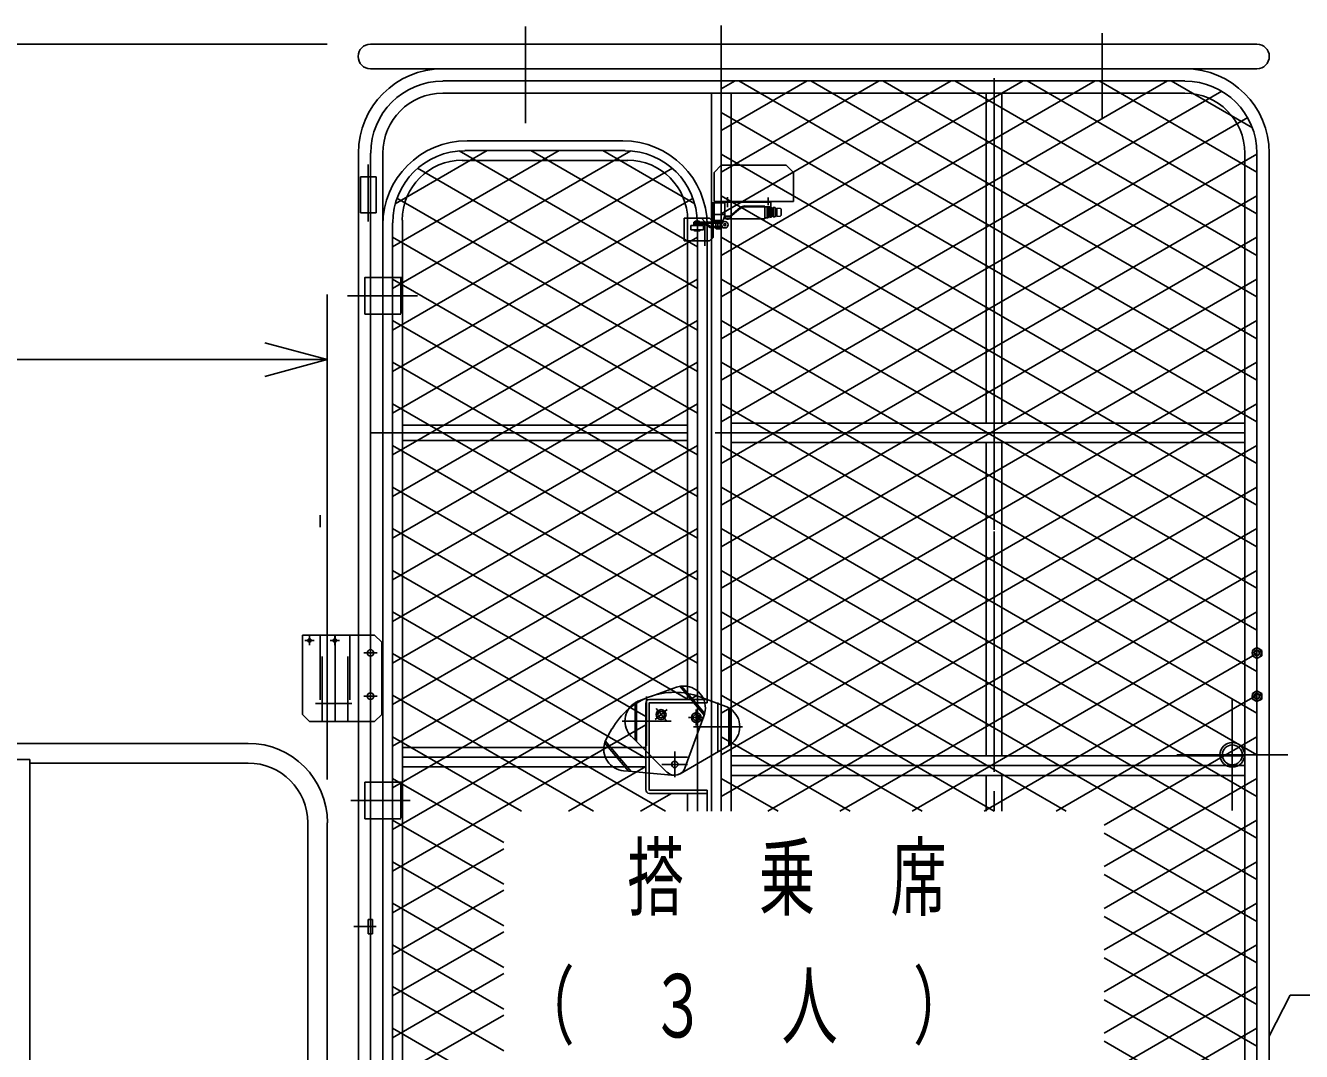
# Model space of a CAD drawing. Units: millimetres on the paper. Extents: x -277 to 279, y -194 to 192.
# Drawn here: x -6 to 53, y -42.2 to 5.3 of the extents above; entities that cross this region are included whole.
import ezdxf

# ---------------------------------------------------------------- set-up
doc = ezdxf.new("R2010")
doc.units = ezdxf.units.MM
doc.linetypes.add('DASHED3', pattern=[4, 3, -1])
for name, color, linetype in [('0-0_L-1-1', 4, 'Continuous'), ('0-9_L-4-1', 4, 'DASHED3'), ('1-2_NTEXT', 7, 'Continuous')]:
    doc.layers.add(name, color=color, linetype=linetype)
doc.styles.add('ＭＳ ゴシック', font='')
doc.styles.get('ＭＳ ゴシック').set_extended_font_data('MS Gothic')

msp = doc.modelspace()

# ---------------------------------------------------------------- linework, layer by layer
at = {"layer": '0-0_L-1-1'}
for p, q in [((17.11, 0.76), (17.11, 5.23)), ((26.16, -31.05), (26.16, 5.27)), ((43.78, 0.95), (43.78, 4.91)), ((7.94, 4.41), (-14.8, 4.41)), ((50.94, 4.41), (9.94, 4.41)), ((50.94, 3.27), (9.94, 3.27)), ((13.28, 3.27), (12.94, 3.27)), ((50.94, 3.27), (47.61, 3.27)), ((47.61, 2.71), (13.28, 2.71)), ((26.16, -9.21), (46.8, 2.71)), ((26.16, -7.28), (43.46, 2.71)), ((26.16, -5.36), (40.13, 2.71)), ((26.16, -3.43), (36.8, 2.71)), ((26.16, -1.51), (33.46, 2.71)), ((26.16, 0.42), (30.13, 2.71)), ((26.16, 2.34), (26.8, 2.71)), ((26.97, 2.71), (50.94, -11.13)), ((30.31, 2.71), (50.94, -9.21)), ((33.64, 2.71), (50.94, -7.28)), ((36.97, 2.71), (50.94, -5.36)), ((38.78, -18.05), (38.78, 2.84)), ((40.31, 2.71), (50.94, -3.43)), ((43.64, 2.71), (50.94, -1.51)), ((46.97, 2.71), (50.73, 0.54)), ((47.61, 2.14), (13.28, 2.14)), ((25.71, 2.14), (25.71, -31.05)), ((26.16, -11.13), (49.32, 2.24)), ((26.62, 2.14), (26.62, -31.05)), ((38.41, 2.14), (38.41, -13.11)), ((39.14, 2.14), (39.14, -13.11)), ((26.16, 1.25), (50.94, -13.06)), ((26.16, -13.06), (50.52, 1.01)), ((10.96, -4.96), (18.67, -0.51)), ((10.96, -6.89), (21.98, -0.52)), ((11.08, -2.97), (15.33, -0.51)), ((14.04, -0.52), (25.06, -6.89)), ((21.72, -0.51), (14.3, -0.51)), ((14.41, -0.06), (21.61, -0.06)), ((17.35, -0.51), (25.06, -4.96)), ((20.68, -0.51), (24.94, -2.97)), ((9.38, -0.63), (9.38, -58.09)), ((9.84, -1.15), (9.84, -3.79)), ((9.94, -62.02), (9.94, -0.63)), ((10.51, -0.63), (10.51, -58.09)), ((14.18, -0.97), (21.84, -0.97)), ((26.16, -14.98), (50.94, -0.67)), ((26.16, -0.67), (50.94, -14.98)), ((50.38, -0.63), (50.38, -54.23)), ((50.94, -62.02), (50.94, -0.63)), ((51.51, -0.63), (51.51, -58.09)), ((10.96, -8.81), (23.91, -1.33)), ((12.11, -1.33), (25.06, -8.81)), ((25.83, -1.53), (26.16, -1.19)), ((25.83, -1.53), (25.83, -2.86)), ((29.16, -1.19), (26.16, -1.19)), ((29.16, -1.19), (29.5, -1.53)), ((29.5, -1.53), (29.5, -2.86)), ((10.96, -10.73), (24.86, -2.71)), ((11.16, -2.71), (25.06, -10.73)), ((25.75, -3.1), (25.75, -2.93)), ((25.75, -2.93), (26.33, -2.93)), ((25.79, -3.75), (25.79, -2.93)), ((29.5, -2.86), (25.83, -2.86)), ((25.83, -3.75), (25.83, -2.93)), ((26.16, -16.9), (50.94, -2.6)), ((26.16, -2.6), (50.94, -16.9)), ((26.33, -2.93), (26.33, -3.52)), ((28.46, -2.9), (26.36, -2.9)), ((26.4, -2.9), (26.4, -2.86)), ((26.53, -2.86), (26.4, -2.86)), ((26.46, -2.66), (26.46, -3.13)), ((26.53, -2.9), (26.53, -2.86)), ((27.84, -2.9), (27.84, -2.86)), ((27.91, -2.86), (27.84, -2.86)), ((27.91, -2.9), (27.91, -2.86)), ((28.41, -2.86), (27.98, -2.86)), ((27.98, -2.9), (27.98, -2.86)), ((28.33, -3.03), (28.33, -2.68)), ((28.41, -2.9), (28.41, -2.86)), ((28.46, -3.11), (28.46, -2.9)), ((25.71, -2.96), (25.71, -3.72)), ((25.71, -2.96), (25.75, -2.96)), ((25.75, -3.06), (25.71, -3.06)), ((25.75, -3.1), (25.71, -3.1)), ((25.71, -3.47), (25.79, -3.47)), ((25.83, -3.47), (26.33, -3.47)), ((26.33, -3.54), (26.57, -3.54)), ((26.57, -3.54), (27.04, -3.15)), ((27.05, -3.18), (26.57, -3.57)), ((26.6, -3.66), (26.57, -3.54)), ((28.18, -3.08), (27.26, -3.08)), ((28.46, -3.11), (27.26, -3.11)), ((28.18, -3.08), (28.18, -3.66)), ((28.28, -3.62), (28.28, -3.11)), ((28.33, -3.11), (28.33, -3.62)), ((28.33, -3.23), (28.41, -3.24)), ((28.33, -3.5), (28.41, -3.49)), ((28.41, -3.12), (28.49, -3.13)), ((28.41, -3.6), (28.41, -3.12)), ((28.49, -3.59), (28.49, -3.13)), ((28.49, -3.25), (28.57, -3.26)), ((28.49, -3.47), (28.57, -3.46)), ((28.57, -3.14), (28.65, -3.15)), ((28.57, -3.58), (28.57, -3.14)), ((28.65, -3.57), (28.65, -3.15)), ((28.65, -3.27), (28.73, -3.28)), ((28.65, -3.45), (28.73, -3.44)), ((28.73, -3.17), (28.9, -3.19)), ((28.73, -3.56), (28.73, -3.17)), ((28.73, -3.56), (28.9, -3.54)), ((28.93, -3.5), (28.93, -3.22)), ((10.51, -3.73), (10.51, -57.56)), ((10.96, -3.85), (10.96, -57.56)), ((11.42, -3.73), (11.42, -54.23)), ((25.62, -3.63), (24.45, -3.63)), ((24.45, -4.69), (24.45, -3.63)), ((24.6, -3.63), (24.6, -4.69)), ((24.6, -3.73), (24.6, -25.89)), ((24.75, -4.17), (24.75, -3.97)), ((24.75, -3.97), (25.35, -3.97)), ((24.89, -3.82), (24.89, -3.97)), ((24.89, -3.82), (26.25, -3.82)), ((26.2, -3.87), (24.89, -3.87)), ((24.89, -3.92), (25.41, -3.92)), ((24.93, -3.82), (24.95, -3.78)), ((24.95, -3.78), (25.14, -3.78)), ((25.06, -31.05), (25.06, -3.85)), ((25.16, -3.82), (25.14, -3.78)), ((25.2, -3.92), (25.2, -3.97)), ((25.25, -3.63), (25.41, -3.8)), ((25.35, -3.97), (25.35, -4.17)), ((25.41, -3.8), (25.41, -4.91)), ((25.65, -4.07), (25.41, -3.92)), ((25.42, -3.87), (25.66, -4.02)), ((25.51, -3.96), (25.51, -26.04)), ((25.79, -3.79), (25.62, -3.63)), ((26.25, -4.07), (25.65, -4.07)), ((26.2, -4.02), (25.66, -4.02)), ((26.25, -3.75), (25.75, -3.75)), ((25.79, -4.53), (25.79, -3.79)), ((25.89, -3.82), (25.91, -3.78)), ((25.91, -3.87), (25.91, -4.02)), ((25.91, -4.07), (25.91, -4.1)), ((26.18, -4.1), (25.91, -4.1)), ((25.91, -4.1), (25.93, -4.13)), ((26.16, -4.13), (25.93, -4.13)), ((26.01, -3.87), (26.01, -4.02)), ((26.01, -4.07), (26.01, -4.1)), ((26.11, -4.02), (26.11, -3.87)), ((26.11, -4.1), (26.11, -4.07)), ((26.18, -4.1), (26.16, -4.13)), ((26.18, -3.78), (26.18, -3.75)), ((26.2, -3.82), (26.18, -3.78)), ((26.18, -3.87), (26.18, -4.02)), ((26.18, -4.07), (26.18, -4.1)), ((26.34, -3.57), (26.57, -3.57)), ((28.18, -3.66), (26.36, -3.66)), ((28.33, -3.62), (28.18, -3.62)), ((28.41, -3.6), (28.49, -3.59)), ((28.57, -3.58), (28.65, -3.57)), ((10.96, -12.66), (25.06, -4.52)), ((10.96, -4.52), (25.06, -12.66)), ((25.62, -4.69), (24.45, -4.69)), ((24.75, -4.17), (25.35, -4.17)), ((24.89, -4.19), (24.89, -4.17)), ((24.89, -4.19), (25.2, -4.19)), ((24.9, -4.21), (24.9, -4.19)), ((24.9, -4.21), (25.19, -4.21)), ((24.92, -4.23), (24.92, -4.21)), ((24.92, -4.23), (25.17, -4.23)), ((25.17, -4.23), (25.17, -4.21)), ((25.19, -4.21), (25.19, -4.19)), ((25.2, -4.19), (25.2, -4.17)), ((25.79, -4.53), (25.62, -4.69)), ((26.16, -18.83), (50.94, -4.52)), ((26.16, -4.52), (50.94, -18.83)), ((10.96, -14.58), (25.06, -6.45)), ((10.96, -6.45), (25.06, -14.58)), ((11.34, -8.05), (11.34, -6.35)), ((26.16, -20.75), (50.94, -6.45)), ((26.16, -6.45), (50.94, -20.75)), ((7.94, -29.59), (7.94, -7.17)), ((12.11, -7.23), (8.87, -7.23)), ((11.34, -8.08), (9.68, -8.08)), ((10.96, -16.51), (25.06, -8.37)), ((10.96, -8.37), (25.06, -16.51)), ((26.16, -22.68), (50.94, -8.37)), ((26.16, -8.37), (50.94, -22.68)), ((10.96, -18.43), (25.06, -10.3)), ((10.96, -10.3), (25.06, -18.43)), ((26.16, -24.6), (50.94, -10.3)), ((26.16, -10.3), (50.94, -24.6)), ((10.96, -20.36), (25.06, -12.22)), ((10.96, -12.22), (25.06, -20.36)), ((26.16, -26.53), (50.94, -12.22)), ((26.16, -12.22), (50.94, -26.53)), ((24.56, -13.56), (9.99, -13.56)), ((24.6, -13.2), (11.42, -13.2)), ((25.88, -13.56), (50.38, -13.56)), ((26.62, -13.11), (50.38, -13.11)), ((10.96, -22.28), (25.06, -14.14)), ((10.96, -14.14), (25.06, -22.28)), ((24.6, -13.92), (11.42, -13.92)), ((26.16, -28.45), (50.94, -14.14)), ((26.16, -14.14), (50.94, -28.45)), ((26.62, -14.01), (50.38, -14.01)), ((38.41, -14.01), (38.41, -28.5)), ((39.14, -14.01), (39.14, -28.5)), ((10.96, -24.21), (25.06, -16.07)), ((10.96, -16.07), (25.06, -24.21)), ((26.16, -30.38), (50.94, -16.07)), ((26.16, -16.07), (50.94, -30.38)), ((7.61, -17.93), (7.61, -17.37)), ((10.96, -26.13), (25.06, -17.99)), ((10.96, -17.99), (24.64, -25.89)), ((26.16, -17.99), (50.94, -32.3)), ((28.32, -31.05), (50.94, -17.99)), ((38.78, -29.23), (38.78, -18.12)), ((10.96, -28.05), (25.06, -19.92)), ((10.96, -19.92), (22.68, -26.68)), ((26.16, -19.92), (50.94, -34.22)), ((31.65, -31.05), (50.94, -19.92)), ((10.96, -29.98), (25.06, -21.84)), ((10.96, -21.84), (22.68, -28.61)), ((26.16, -21.84), (42.12, -31.05)), ((34.99, -31.05), (50.94, -21.84)), ((6.79, -22.91), (10.12, -22.91)), ((6.79, -26.58), (6.79, -22.91)), ((7.12, -23.38), (7.12, -22.94)), ((8.29, -23.38), (8.29, -22.94)), ((8.31, -26.91), (8.31, -22.91)), ((10.12, -22.91), (10.46, -23.24)), ((6.91, -23.16), (7.34, -23.16)), ((8.07, -23.16), (8.51, -23.16)), ((9.94, -24.05), (9.94, -23.43)), ((10.46, -23.24), (10.46, -26.58)), ((50.94, -23.49), (50.73, -23.62)), ((50.94, -23.49), (51.16, -23.62)), ((10.25, -23.74), (9.63, -23.74)), ((10.96, -31.9), (25.06, -23.77)), ((10.96, -23.77), (23.59, -31.05)), ((26.16, -23.77), (38.79, -31.05)), ((38.32, -31.05), (50.94, -23.77)), ((50.73, -23.87), (50.73, -23.62)), ((50.73, -23.87), (50.94, -23.99)), ((51.16, -23.87), (50.94, -23.99)), ((51.16, -23.87), (51.16, -23.62)), ((22.9, -25.75), (24.1, -25.32)), ((22.9, -25.75), (24.1, -25.32)), ((24.25, -25.28), (25.37, -26.62)), ((24.25, -25.28), (25.37, -26.62)), ((25.4, -26.54), (24.33, -25.27)), ((25.4, -26.54), (24.33, -25.27)), ((10.25, -25.74), (9.63, -25.74)), ((9.94, -25.43), (9.94, -26.05)), ((10.96, -25.69), (20.25, -31.05)), ((22.84, -25.77), (22.36, -25.95)), ((22.84, -25.77), (22.36, -25.95)), ((22.71, -28.03), (22.71, -25.76)), ((22.71, -28.03), (22.71, -25.76)), ((25.51, -25.89), (22.84, -25.89)), ((24.71, -25.89), (25.06, -25.69)), ((25.18, -25.77), (26.37, -26.22)), ((25.18, -25.77), (26.37, -26.22)), ((26.16, -25.69), (35.45, -31.05)), ((41.65, -31.05), (50.94, -25.69)), ((49.8, -31.02), (49.8, -25.89)), ((50.94, -25.49), (50.73, -25.62)), ((50.73, -25.87), (50.73, -25.62)), ((50.73, -25.87), (50.94, -25.99)), ((50.94, -25.49), (51.16, -25.62)), ((51.16, -25.87), (50.94, -25.99)), ((51.16, -25.87), (51.16, -25.62)), ((7.39, -26.08), (9.08, -26.08)), ((22.18, -26.04), (22.18, -27.77)), ((22.18, -26.04), (22.18, -27.77)), ((22.25, -26), (22.25, -27.84)), ((22.25, -26), (22.25, -27.84)), ((22.68, -30.06), (22.68, -26.06)), ((22.83, -30.06), (22.83, -26.06)), ((22.84, -26.04), (25.51, -26.04)), ((23.66, -26.36), (23.1, -26.82)), ((23.66, -26.36), (23.1, -26.82)), ((23.62, -26.87), (23.15, -26.31)), ((23.62, -26.87), (23.15, -26.31)), ((25.01, -27.09), (25.01, -26.36)), ((25.01, -27.09), (25.01, -26.36)), ((26.01, -28.29), (26.01, -26.03)), ((26.01, -28.29), (26.01, -26.03)), ((26.51, -26.28), (26.51, -28.03)), ((26.51, -26.28), (26.51, -28.03)), ((26.59, -27.98), (26.59, -26.33)), ((26.59, -27.98), (26.59, -26.33)), ((6.79, -26.58), (7.12, -26.91)), ((7.12, -26.91), (10.12, -26.91)), ((10.46, -26.58), (10.12, -26.91)), ((10.96, -33.83), (22.68, -27.07)), ((23.84, -26.89), (21.58, -26.89)), ((23.84, -26.89), (21.58, -26.89)), ((24.48, -29.06), (25.37, -26.61)), ((24.48, -29.06), (25.37, -26.61)), ((25.37, -26.73), (24.65, -26.73)), ((25.37, -26.73), (24.65, -26.73)), ((10.96, -27.62), (16.92, -31.05)), ((21.11, -27.25), (20.86, -27.7)), ((21.11, -27.25), (20.86, -27.7)), ((22.18, -27.77), (22, -27.59)), ((22.18, -27.77), (22, -27.59)), ((27.14, -27.16), (24.88, -27.16)), ((27.14, -27.16), (24.88, -27.16)), ((26.16, -27.62), (32.12, -31.05)), ((43.87, -31.7), (50.94, -27.62)), ((-7.56, -27.93), (4.28, -27.93)), ((11.42, -28.11), (22.68, -28.11)), ((20.77, -27.89), (21.88, -29.21)), ((20.77, -27.89), (21.88, -29.21)), ((20.8, -27.8), (21.99, -29.22)), ((20.8, -27.8), (21.99, -29.22)), ((23.7, -29.29), (22.18, -27.77)), ((23.7, -29.29), (22.18, -27.77)), ((24.01, -29.49), (24.01, -28.29)), ((24.01, -29.49), (24.01, -28.29)), ((24.26, -29.33), (26.52, -28.02)), ((24.26, -29.33), (26.52, -28.02)), ((-6.64, -28.67), (-5.81, -28.67)), ((-5.81, -51.26), (-5.81, -28.67)), ((-5.81, -28.83), (4.28, -28.83)), ((24.6, -28.56), (11.42, -28.56)), ((24.61, -28.89), (23.41, -28.89)), ((24.61, -28.89), (23.41, -28.89)), ((26.62, -28.5), (50.38, -28.5)), ((52.37, -28.45), (47.24, -28.45)), ((11.42, -29.01), (22.68, -29.01)), ((19.1, -31.05), (22.68, -28.99)), ((21.88, -29.21), (21.64, -29.19)), ((21.88, -29.21), (21.64, -29.19)), ((24.03, -29.4), (21.88, -29.21)), ((24.03, -29.4), (21.88, -29.21)), ((26.62, -28.95), (50.38, -28.95)), ((26.62, -29.4), (50.38, -29.4)), ((38.41, -29.4), (38.41, -31.05)), ((39.14, -29.4), (39.14, -31.05)), ((9.68, -29.71), (11.34, -29.71)), ((9.68, -29.71), (9.68, -31.41)), ((10.96, -29.54), (16.1, -32.51)), ((11.34, -29.68), (11.34, -31.38)), ((25.51, -30.08), (22.84, -30.08)), ((25.51, -30.08), (25.51, -31.05)), ((26.16, -29.54), (28.79, -31.05)), ((43.87, -33.62), (50.94, -29.54)), ((11.78, -30.56), (9.03, -30.56)), ((22.43, -31.05), (23.87, -30.23)), ((25.51, -30.23), (22.84, -30.23)), ((24.6, -30.23), (24.6, -31.05)), ((38.78, -30.13), (38.78, -31.05)), ((7.04, -57.93), (7.04, -31.59)), ((7.94, -57.93), (7.94, -31.59)), ((9.68, -31.41), (11.34, -31.41)), ((10.96, -31.47), (16.1, -34.43)), ((43.87, -35.55), (50.94, -31.47)), ((43.87, -32.07), (50.94, -36.15)), ((10.96, -35.75), (16.1, -32.79)), ((10.96, -33.39), (16.1, -36.36)), ((43.87, -37.47), (50.94, -33.39)), ((43.87, -33.99), (50.94, -38.07)), ((10.96, -37.68), (16.1, -34.71)), ((10.96, -35.31), (16.1, -38.28)), ((43.87, -39.4), (50.94, -35.31)), ((43.87, -35.92), (50.94, -40)), ((10.21, -36.39), (9.17, -36.39)), ((10.96, -39.6), (16.1, -36.64)), ((10.96, -37.24), (16.1, -40.21)), ((43.87, -41.32), (50.94, -37.24)), ((43.87, -37.84), (50.94, -41.92)), ((10.96, -41.53), (16.1, -38.56)), ((10.96, -39.16), (16.1, -42.13)), ((26.16, -53.47), (50.94, -39.16)), ((43.87, -39.77), (50.94, -43.85)), ((52.47, -39.56), (51.51, -41.46)), ((52.47, -39.56), (56.58, -39.56)), ((10.96, -43.45), (16.1, -40.48)), ((10.96, -41.09), (25.06, -49.22)), ((27.61, -54.56), (50.94, -41.09)), ((43.87, -41.69), (50.94, -45.77))]:
    msp.add_line(p, q, dxfattribs=at)
for points in [[(26.36, -3.66), (26.33, -3.52), (26.25, -3.75)], [(26.18, -3.78), (25.91, -3.78), (25.91, -3.75)], [(9.68, -8.08), (9.68, -6.38), (11.34, -6.38)], [(5.05, -9.4), (7.94, -10.17), (5.05, -10.95)], [(7.94, -10.17), (4.94, -10.17), (-108.15, -10.17)]]:
    msp.add_lwpolyline(points, dxfattribs=at)
for centre, radius in [((26.33, -3.94), 0.15), ((26.33, -3.94), 0.05), ((7.12, -23.16), 0.08), ((8.29, -23.16), 0.08), ((9.94, -23.74), 0.15), ((50.94, -23.74), 0.22), ((50.94, -23.74), 0.13), ((50.94, -23.74), 0.11), ((9.94, -25.74), 0.15), ((50.94, -25.74), 0.22), ((50.94, -25.74), 0.13), ((50.94, -25.74), 0.11), ((23.38, -26.59), 0.23), ((23.38, -26.59), 0.23), ((23.38, -26.59), 0.15), ((23.38, -26.59), 0.15), ((25.01, -26.73), 0.23), ((25.01, -26.73), 0.23), ((25.01, -26.73), 0.15), ((25.01, -26.73), 0.15), ((49.8, -28.45), 0.57), ((49.8, -28.45), 0.46), ((24.01, -28.89), 0.15), ((24.01, -28.89), 0.15)]:
    msp.add_circle(centre, radius, dxfattribs=at)
for centre, radius, start, end in [((9.94, 3.84), 0.57, 90, 270), ((50.94, 3.84), 0.57, 270, 90), ((13.28, -0.63), 3.9, 90, 180), ((47.61, -0.63), 3.9, 0, 90), ((13.28, -0.63), 3.33, 90, 180), ((47.61, -0.63), 3.33, 0, 90), ((13.28, -0.63), 2.77, 90, 180), ((47.61, -0.63), 2.77, 0, 90), ((14.41, -3.96), 3.9, 90, 180), ((14.3, -3.85), 3.33, 90, 180), ((21.61, -3.96), 3.9, 0, 90), ((21.72, -3.85), 3.33, 0, 90), ((14.18, -3.73), 2.77, 90, 180), ((21.84, -3.73), 2.77, 0, 90), ((25.75, -2.96), 0.03, 90, 180), ((26.36, -2.93), 0.03, 90, 180), ((27.26, -3.41), 0.34, 90, 129.18), ((27.26, -3.44), 0.33, 90, 129.18), ((28.9, -3.22), 0.03, 0, 82), ((28.9, -3.5), 0.03, 278, 0), ((25.75, -3.72), 0.03, 180, 270), ((26.46, -3.61), 0.08, 216.87, 323.13), ((28.1, -3.57), 0.12, 226.4, 313.6), ((24.43, -26.27), 1, 95.63, 109.51), ((24.43, -26.27), 1, 95.63, 109.51), ((24.43, -26.27), 1, 344.37, 95.63), ((24.43, -26.27), 1, 344.37, 95.63), ((24.01, -28.89), 3.33, 109.51, 150.49), ((24.01, -28.89), 3.33, 109.51, 150.49), ((22.71, -26.89), 1, 110.49, 122.33), ((22.71, -26.89), 1, 110.49, 122.33), ((22.84, -26.06), 0.17, 90, 180), ((24.01, -28.89), 3.33, 69.51, 110.49), ((24.01, -28.89), 3.33, 69.51, 110.49), ((22.71, -26.89), 1, 122.33, 225), ((22.71, -26.89), 1, 122.33, 225), ((22.84, -26.06), 0.02, 90, 180), ((24.43, -26.27), 1, 340, 344.37), ((24.43, -26.27), 1, 340, 344.37), ((26.02, -27.15), 1, 55.63, 69.51), ((26.02, -27.15), 1, 55.63, 69.51), ((26.02, -27.15), 1, 304.37, 55.63), ((26.02, -27.15), 1, 304.37, 55.63), ((21.73, -28.19), 1, 150.49, 162.33), ((21.73, -28.19), 1, 150.49, 162.33), ((4.28, -31.59), 3.67, 0, 90), ((21.73, -28.19), 1, 162.33, 265), ((21.73, -28.19), 1, 162.33, 265), ((26.02, -27.15), 1, 300, 304.37), ((26.02, -27.15), 1, 300, 304.37), ((4.28, -31.59), 2.76, 0, 90), ((24.01, -28.89), 0.5, 225, 300), ((24.01, -28.89), 0.5, 225, 300), ((24.01, -28.89), 0.5, 265, 340), ((24.01, -28.89), 0.5, 265, 340), ((22.84, -30.06), 0.17, 180, 270), ((22.84, -30.06), 0.02, 180, 270)]:
    msp.add_arc(centre, radius, start, end, dxfattribs=at)
at = {"layer": '0-9_L-4-1'}
for p, q in [((10.2, -1.73), (9.48, -1.73)), ((9.48, -1.73), (9.48, -3.39)), ((10.2, -1.73), (10.2, -3.39)), ((10.2, -3.39), (9.48, -3.39)), ((7.62, -22.91), (7.62, -26.91)), ((7.7, -26.91), (7.7, -22.91)), ((8.9, -26.91), (8.9, -22.91)), ((8.98, -22.91), (8.98, -26.91)), ((10.04, -36.06), (9.84, -36.06)), ((9.84, -36.06), (9.84, -36.73)), ((10.04, -36.06), (10.04, -36.73)), ((10.04, -36.73), (9.84, -36.73))]:
    msp.add_line(p, q, dxfattribs=at)

# ---------------------------------------------------------------- texts
at = {"layer": '1-2_NTEXT', "char_height": 2.933, "attachment_point": 7, "style": 'ＭＳ ゴシック'}
for s, insert in [('\\T1.17;\\W0.65;\u3000搭\u3000乗\u3000席', (18.78, -35.9)), ('\\T1.17;\\W0.65;（\u3000３\u3000人\u3000）', (16.78, -41.9))]:
    msp.add_mtext(s, dxfattribs=dict(at, insert=insert))

doc.saveas('drawing.dxf')
